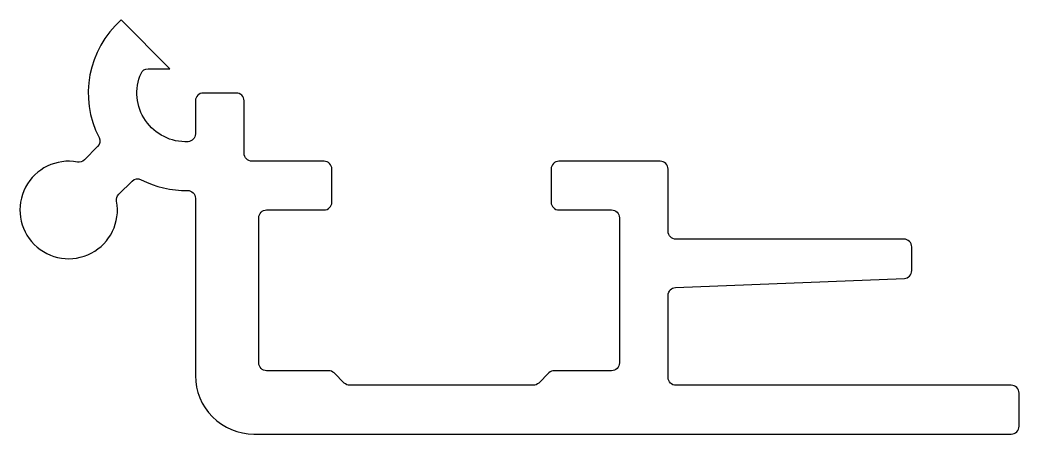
# Model space of a CAD drawing. Extents: x 585.5 to 606, y 568.3 to 576.8.
import ezdxf

# ---------------------------------------------------------------- set-up
doc = ezdxf.new("R2010")
doc.units = 0
doc.layers.add('CIZIM', color=7, linetype='CONTINUOUS')

msp = doc.modelspace()

# ---------------------------------------------------------------- linework, layer by layer
at = {"layer": 'CIZIM'}
msp.add_lwpolyline([(591.814, 569.568), (590.54, 569.568, -0.414214), (590.38, 569.728), (590.38, 572.708, -0.414214), (590.54, 572.868), (591.72, 572.868, 0.414214), (591.88, 573.028), (591.88, 573.708, 0.414214), (591.72, 573.868), (590.24, 573.868, -0.414214), (590.08, 574.028), (590.08, 575.108, 0.414214), (589.92, 575.268), (589.24, 575.268, 0.414214), (589.08, 575.108), (589.08, 574.429, -0.400329), (588.928, 574.269, -0.557769), (587.966, 575.672, -0.296801), (588.112, 575.768), (588.557, 575.768), (587.557, 576.768, 0.343346), (587.102, 574.353, -0.325925), (587.072, 574.167), (586.801, 573.896, -0.246188), (586.659, 573.852, 3.202938), (587.464, 573.047, -0.246188), (587.508, 573.189), (587.78, 573.46, -0.325925), (587.966, 573.489, 0.123978), (588.917, 573.268, -0.419648), (589.08, 573.108), (589.08, 569.468, 0.414214), (590.28, 568.268), (605.82, 568.268, 0.414214), (605.98, 568.428), (605.98, 569.108, 0.414214), (605.82, 569.268), (598.94, 569.268, -0.414214), (598.78, 569.428), (598.78, 571.117, -0.396768), (598.931, 571.277), (603.627, 571.462, 0.402732), (603.78, 571.622), (603.78, 572.108, 0.414214), (603.62, 572.268), (598.94, 572.268, -0.414214), (598.78, 572.428), (598.78, 573.708, 0.414214), (598.62, 573.868), (596.54, 573.868, 0.414214), (596.38, 573.708), (596.38, 573.028, 0.414214), (596.54, 572.868), (597.62, 572.868, -0.414214), (597.78, 572.708), (597.78, 569.728, -0.414214), (597.62, 569.568), (596.447, 569.568, 0.198912), (596.333, 569.521), (596.127, 569.315, -0.198912), (596.014, 569.268), (592.247, 569.268, -0.198912), (592.133, 569.315), (591.927, 569.521, 0.198912)], format="xyb", close=True, dxfattribs=at)

doc.saveas('drawing.dxf')
